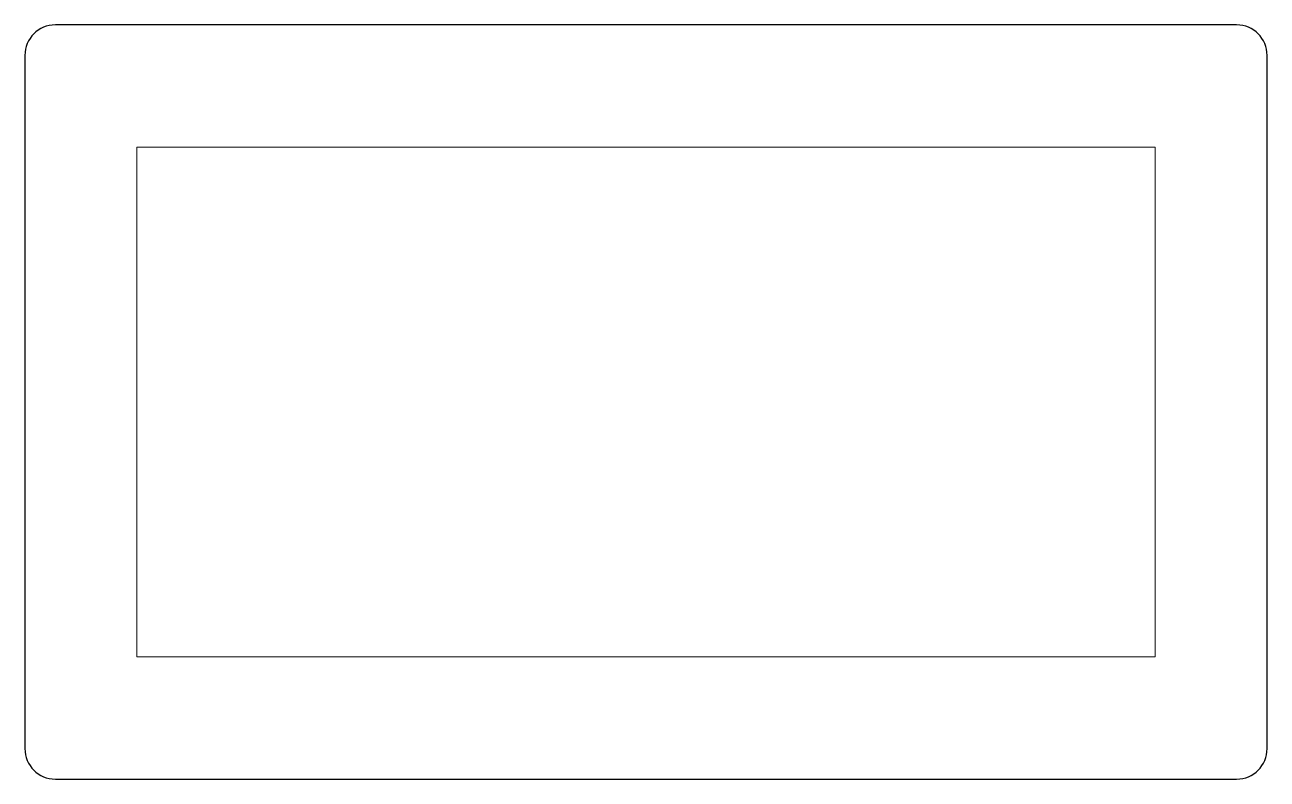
# Model space of a CAD drawing. Header units: inches. Extents: x -1.52 to 1.53, y -0.93 to 0.93.
import ezdxf

# ---------------------------------------------------------------- set-up
doc = ezdxf.new("R2010")
doc.units = ezdxf.units.IN
doc.header["$MEASUREMENT"] = 0
doc.linetypes.add('DASHEDX2', pattern=[36, 24, -12])
doc.layers.add('cut', color=178, linetype='Continuous', lineweight=25, true_color=0x000000)
doc.layers.add('score', color=178, linetype='DASHEDX2', lineweight=5, true_color=0x000000)

msp = doc.modelspace()

# ---------------------------------------------------------------- linework, layer by layer
at = {"layer": 'cut'}
for p, q in [((1.45, 0.925), (-1.45, 0.925)), ((-1.525, 0.85), (-1.525, -0.85)), ((1.525, -0.85), (1.525, 0.85)), ((-1.45, -0.925), (1.45, -0.925))]:
    msp.add_line(p, q, dxfattribs=at)
for centre, start, end in [((-1.45, 0.85), 90, 180), ((1.45, 0.85), 0, 90), ((-1.45, -0.85), 180, 270), ((1.45, -0.85), 270, 0)]:
    msp.add_arc(centre, 0.075, start, end, dxfattribs=at)
at = {"layer": 'score'}
for p, q in [((1.25, 0.625), (-1.25, 0.625)), ((-1.25, 0.625), (-1.25, -0.625)), ((1.25, -0.625), (1.25, 0.625)), ((-1.25, -0.625), (1.25, -0.625))]:
    msp.add_line(p, q, dxfattribs=at)

doc.saveas('drawing.dxf')
